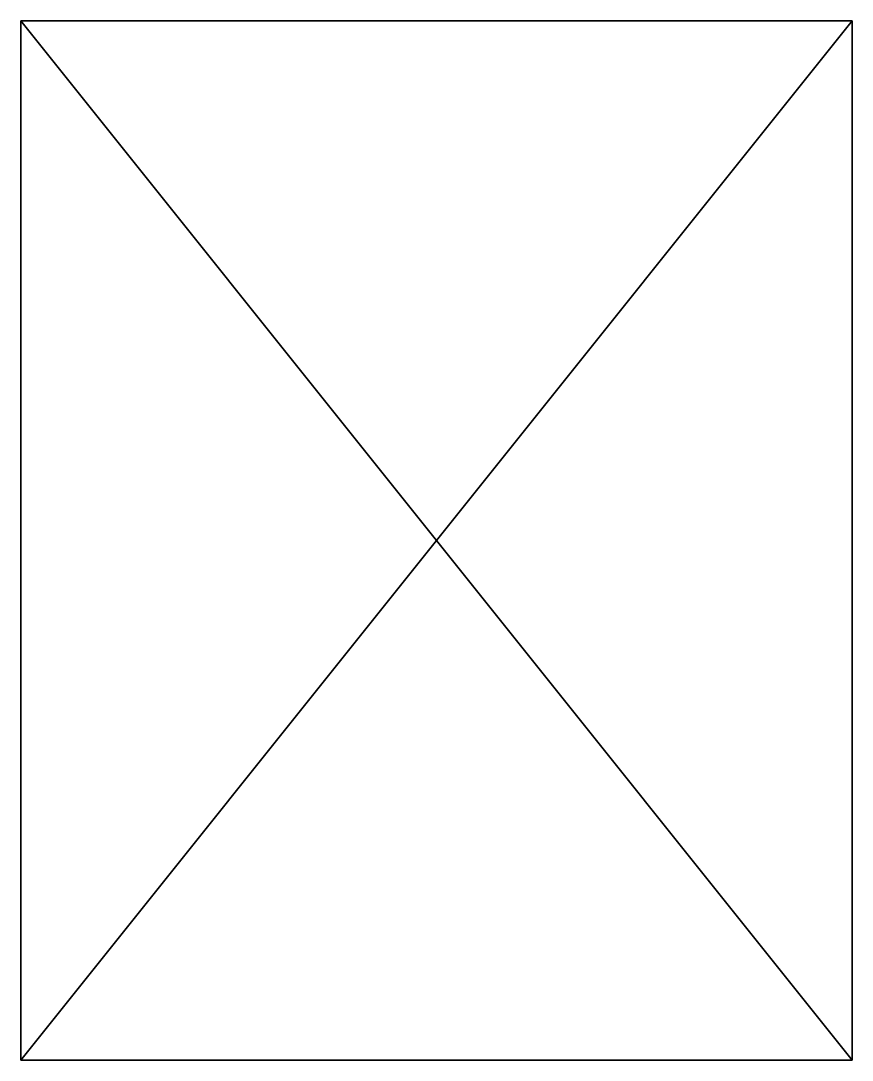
# Model space of a CAD drawing. Extents: x 1.564 to 1.724, y 1.915 to 2.115.
import ezdxf

# ---------------------------------------------------------------- set-up
doc = ezdxf.new("R2010")
doc.units = 0
doc.header["$LTSCALE"] = 0.0254
doc.layers.get('0').update_dxf_attribs({"color": 13, "linetype": 'CONTINUOUS'})

msp = doc.modelspace()

# ---------------------------------------------------------------- linework, layer by layer
at = {"color": 0}
for p, q in [((1.56392, 2.11454), (1.56392, 1.91454)), ((1.72392, 2.11454), (1.56392, 2.11454)), ((1.56392, 2.11454, 0.003), (1.56392, 1.91454, 0.003)), ((1.72392, 2.11454, 0.003), (1.56392, 2.11454, 0.003)), ((1.56392, 2.11454), (1.56392, 1.91454)), ((1.56392, 2.11454, 0.003), (1.56392, 1.91454, 0.003)), ((1.56392, 2.11454), (1.56392, 2.11454, 0.003)), ((1.72392, 2.11454), (1.56392, 2.11454)), ((1.56392, 2.11454), (1.56392, 2.11454, 0.003)), ((1.72392, 2.11454, 0.003), (1.56392, 2.11454, 0.003)), ((1.72392, 1.91454), (1.72392, 2.11454)), ((1.72392, 1.91454, 0.003), (1.72392, 2.11454, 0.003)), ((1.72392, 2.11454), (1.72392, 2.11454, 0.003)), ((1.72392, 1.91454), (1.72392, 2.11454)), ((1.72392, 2.11454), (1.72392, 2.11454, 0.003)), ((1.72392, 1.91454, 0.003), (1.72392, 2.11454, 0.003)), ((1.56392, 1.91454), (1.72392, 1.91454)), ((1.56392, 1.91454, 0.003), (1.72392, 1.91454, 0.003)), ((1.56392, 1.91454), (1.56392, 1.91454, 0.003)), ((1.56392, 1.91454), (1.72392, 1.91454)), ((1.56392, 1.91454, 0.003), (1.72392, 1.91454, 0.003)), ((1.56392, 1.91454), (1.56392, 1.91454, 0.003)), ((1.72392, 1.91454), (1.72392, 1.91454, 0.003)), ((1.72392, 1.91454), (1.72392, 1.91454, 0.003))]:
    msp.add_line(p, q, dxfattribs=at)

# ---------------------------------------------------------------- meshes
mesh = msp.add_polyface(dxfattribs=at)
corners = [(1.72392, 2.11454), (1.56392, 1.91454), (1.56392, 2.11454), (1.72392, 1.91454)]
mesh.append_faces([[corners[k] for k in face] for face in [(0, 1, 2), (1, 0, 3)]], dxfattribs={"vtx0": -1, "color": 0})
mesh = msp.add_polyface(dxfattribs=at)
corners = [(1.72392, 1.91454, 0.003), (1.56392, 2.11454, 0.003), (1.56392, 1.91454, 0.003), (1.72392, 2.11454, 0.003)]
mesh.append_faces([[corners[k] for k in face] for face in [(0, 1, 2), (1, 0, 3)]], dxfattribs={"vtx0": -1, "color": 0})
mesh = msp.add_polyface(dxfattribs=at)
corners = [(1.56392, 2.11454, 0.003), (1.56392, 1.91454), (1.56392, 1.91454, 0.003), (1.56392, 2.11454)]
mesh.append_faces([[corners[k] for k in face] for face in [(0, 1, 2), (1, 0, 3)]], dxfattribs={"vtx0": -1, "color": 0})
mesh = msp.add_polyface(dxfattribs=at)
corners = [(1.56392, 2.11454, 0.003), (1.72392, 2.11454), (1.56392, 2.11454), (1.72392, 2.11454, 0.003)]
mesh.append_faces([[corners[k] for k in face] for face in [(0, 1, 2), (1, 0, 3)]], dxfattribs={"vtx0": -1, "color": 0})
mesh = msp.add_polyface(dxfattribs=at)
corners = [(1.72392, 2.11454), (1.72392, 1.91454, 0.003), (1.72392, 1.91454), (1.72392, 2.11454, 0.003)]
mesh.append_faces([[corners[k] for k in face] for face in [(0, 1, 2), (1, 0, 3)]], dxfattribs={"vtx0": -1, "color": 0})
mesh = msp.add_polyface(dxfattribs=at)
corners = [(1.72392, 1.91454, 0.003), (1.56392, 1.91454), (1.72392, 1.91454), (1.56392, 1.91454, 0.003)]
mesh.append_faces([[corners[k] for k in face] for face in [(0, 1, 2), (1, 0, 3)]], dxfattribs={"vtx0": -1, "color": 0})

doc.saveas('drawing.dxf')
